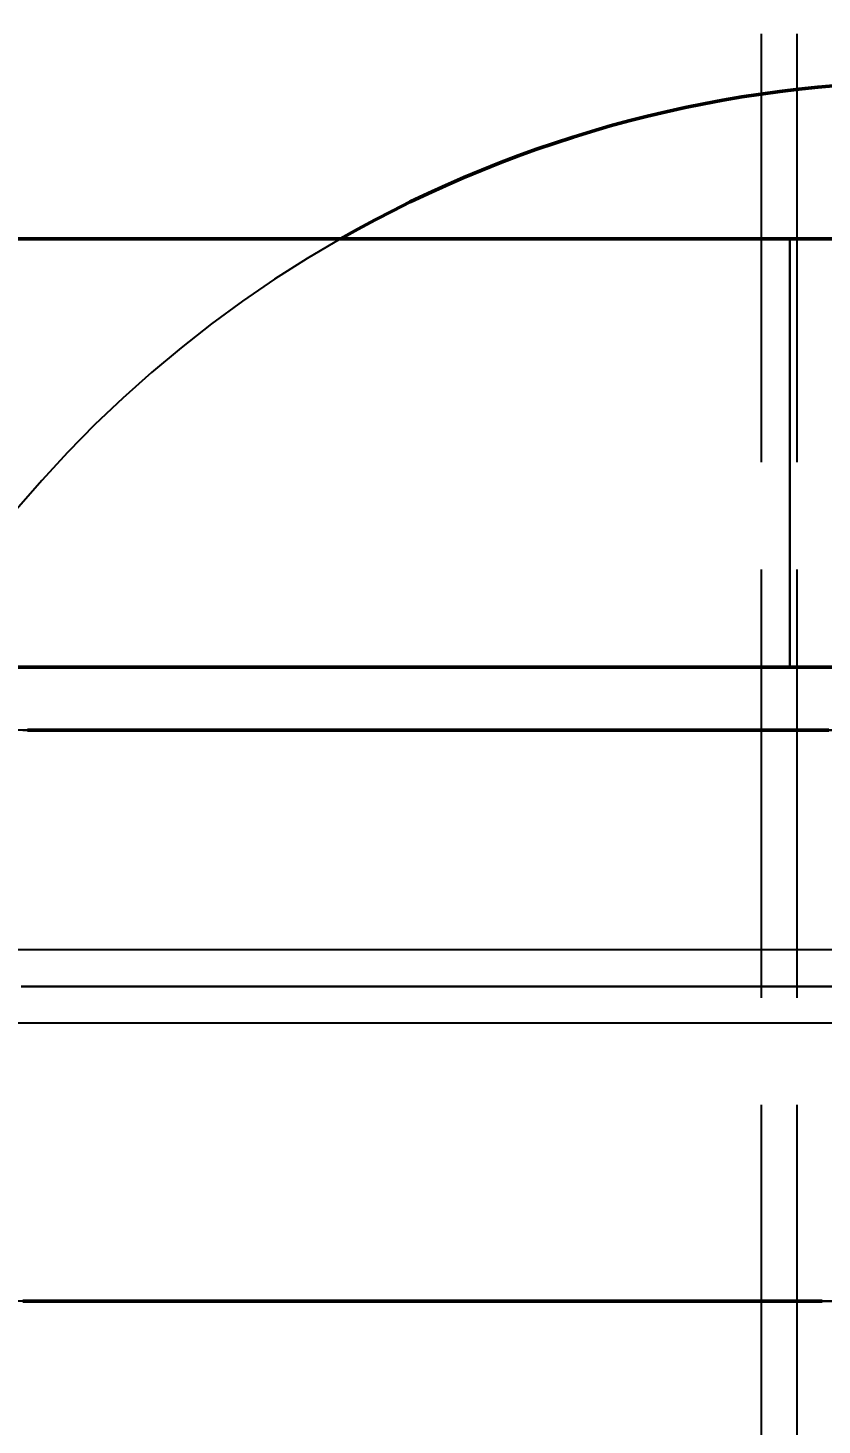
# Model space of a CAD drawing. Header units: millimetres. Extents: x 0 to 594, y 0 to 420.
# Drawn here: x 86.41 to 91.97, y 334.33 to 344.11 of the extents above; entities that cross this region are included whole.
import ezdxf

# ---------------------------------------------------------------- set-up
doc = ezdxf.new("R2010")
doc.units = ezdxf.units.MM
doc.linetypes.add('ISO02-TRAZOS', pattern=[3.75, 3, -0.75])
for name, color, linetype, lineweight in [('01-VISIBLE', 7, 'CONTINUOUS', 50), ('02-OCULTA', 4, 'ISO02-TRAZOS', 25), ('04-COTA', 3, 'CONTINUOUS', 25)]:
    doc.layers.add(name, color=color, linetype=linetype, lineweight=lineweight)
doc.styles.add('ISO3098', font='isocpeur.ttf')
doc.dimstyles.new('FLAMA-ISO', dxfattribs={"dimtxt": 3.5, "dimasz": 3, "dimexe": 2, "dimexo": 1, "dimgap": 1, "dimtad": 1, "dimdec": 1, "dimtxsty": 'ISO3098', "dimcen": 2.5, "dimclrd": 3, "dimclre": 3, "dimclrt": 3, "dimazin": 3, "dimtfac": 1, "dimtmove": 0, "dimatfit": 3, "dimlwd": 25, "dimlwe": 25})

msp = doc.modelspace()

# ---------------------------------------------------------------- linework, layer by layer
at = {"layer": '01-VISIBLE'}
for p, q in [((81.075, 342.635), (104.425, 342.635)), ((81.075, 339.635), (104.425, 339.635))]:
    msp.add_line(p, q, dxfattribs=at)
for points in [[(86.4077, 339.195), (86.4578, 339.195), (86.5079, 339.195), (86.5581, 339.195), (86.6082, 339.195), (86.6583, 339.195), (86.7085, 339.195), (86.7586, 339.195), (86.8088, 339.195), (86.8589, 339.195), (86.909, 339.195), (86.9592, 339.195), (87.0093, 339.195), (87.0594, 339.195), (87.1096, 339.195), (87.1597, 339.195), (87.2098, 339.195), (87.26, 339.195), (87.3101, 339.195), (87.3603, 339.195), (87.4104, 339.195), (87.4605, 339.195), (87.5107, 339.195), (87.5608, 339.195), (87.6109, 339.195), (87.6611, 339.195), (87.7112, 339.195), (87.7614, 339.195), (87.8115, 339.195), (87.8616, 339.195), (87.9118, 339.195), (87.9619, 339.195), (88.012, 339.195), (88.0622, 339.195), (88.1123, 339.195), (88.1625, 339.195), (88.2126, 339.195), (88.2627, 339.195), (88.3129, 339.195), (88.363, 339.195), (88.4131, 339.195), (88.4633, 339.195), (88.5134, 339.195), (88.5636, 339.195), (88.6137, 339.195), (88.6638, 339.195), (88.714, 339.195), (88.7641, 339.195), (88.8142, 339.195), (88.8644, 339.195), (88.9145, 339.195), (88.9646, 339.195), (89.0148, 339.195), (89.0649, 339.195), (89.1151, 339.195), (89.1652, 339.195), (89.2153, 339.195), (89.2655, 339.195), (89.3156, 339.195), (89.3657, 339.195), (89.4159, 339.195), (89.466, 339.195), (89.5162, 339.195), (89.5663, 339.195), (89.6164, 339.195), (89.6666, 339.195), (89.7167, 339.195), (89.7668, 339.195), (89.817, 339.195), (89.8671, 339.195), (89.9173, 339.195), (89.9674, 339.195), (90.0175, 339.195), (90.0677, 339.195), (90.1178, 339.195), (90.1679, 339.195), (90.2181, 339.195), (90.2682, 339.195), (90.3184, 339.195), (90.3685, 339.195), (90.4186, 339.195), (90.4688, 339.195), (90.5189, 339.195), (90.569, 339.195), (90.6192, 339.195), (90.6693, 339.195), (90.7194, 339.195), (90.7696, 339.195), (90.8197, 339.195), (90.8699, 339.195), (90.92, 339.195), (90.9701, 339.195), (91.0203, 339.195), (91.0704, 339.195), (91.1205, 339.195), (91.1707, 339.195), (91.2208, 339.195), (91.271, 339.195), (91.3211, 339.195), (91.3712, 339.195), (91.4214, 339.195), (91.4715, 339.195), (91.5216, 339.195), (91.5718, 339.195), (91.6219, 339.195), (91.6721, 339.195), (91.7222, 339.195), (91.7723, 339.195), (91.8225, 339.195), (91.8726, 339.195), (91.9227, 339.195), (91.9729, 339.195), (92.023, 339.195)], [(86.375, 335.195), (86.425, 335.195), (86.475, 335.195), (86.525, 335.195), (86.575, 335.195), (86.625, 335.195), (86.675, 335.195), (86.725, 335.195), (86.775, 335.195), (86.825, 335.195), (86.875, 335.195), (86.925, 335.195), (86.975, 335.195), (87.025, 335.195), (87.075, 335.195), (87.125, 335.195), (87.175, 335.195), (87.225, 335.195), (87.275, 335.195), (87.325, 335.195), (87.375, 335.195), (87.425, 335.195), (87.475, 335.195), (87.525, 335.195), (87.575, 335.195), (87.625, 335.195), (87.675, 335.195), (87.725, 335.195), (87.775, 335.195), (87.825, 335.195), (87.875, 335.195), (87.925, 335.195), (87.975, 335.195), (88.025, 335.195), (88.075, 335.195), (88.125, 335.195), (88.175, 335.195), (88.225, 335.195), (88.275, 335.195), (88.325, 335.195), (88.375, 335.195), (88.425, 335.195), (88.475, 335.195), (88.525, 335.195), (88.575, 335.195), (88.625, 335.195), (88.675, 335.195), (88.725, 335.195), (88.775, 335.195), (88.825, 335.195), (88.875, 335.195), (88.925, 335.195), (88.975, 335.195), (89.025, 335.195), (89.075, 335.195), (89.125, 335.195), (89.175, 335.195), (89.225, 335.195), (89.275, 335.195), (89.325, 335.195), (89.375, 335.195), (89.425, 335.195), (89.475, 335.195), (89.525, 335.195), (89.575, 335.195), (89.625, 335.195), (89.675, 335.195), (89.725, 335.195), (89.775, 335.195), (89.825, 335.195), (89.875, 335.195), (89.925, 335.195), (89.975, 335.195), (90.025, 335.195), (90.075, 335.195), (90.125, 335.195), (90.175, 335.195), (90.225, 335.195), (90.275, 335.195), (90.325, 335.195), (90.375, 335.195), (90.425, 335.195), (90.475, 335.195), (90.525, 335.195), (90.575, 335.195), (90.625, 335.195), (90.675, 335.195), (90.725, 335.195), (90.775, 335.195), (90.825, 335.195), (90.875, 335.195), (90.925, 335.195), (90.975, 335.195), (91.025, 335.195), (91.075, 335.195), (91.125, 335.195), (91.175, 335.195), (91.225, 335.195), (91.275, 335.195), (91.325, 335.195), (91.375, 335.195), (91.425, 335.195), (91.475, 335.195), (91.525, 335.195), (91.575, 335.195), (91.625, 335.195), (91.675, 335.195), (91.725, 335.195), (91.775, 335.195), (91.825, 335.195), (91.875, 335.195), (91.925, 335.195), (91.975, 335.195)]]:
    msp.add_lwpolyline(points, dxfattribs=at)
msp.add_arc((92.75, 335.36), 8.375, 60.30291, 119.69709, dxfattribs=at)
at = {"layer": '02-OCULTA'}
for p, q in [((91.55, 262.32), (91.55, 350.6561)), ((91.8, 262.32), (91.8, 350.6561)), ((81.075, 342.635), (91.75, 342.635)), ((91.75, 342.635), (93.75, 342.635)), ((91.75, 342.635), (91.75, 339.635)), ((91.75, 339.635), (91.75, 342.635)), ((81.075, 339.635), (91.75, 339.635)), ((91.75, 339.635), (93.75, 339.635))]:
    msp.add_line(p, q, dxfattribs=at)
for points in [[(92.0357, 339.195), (91.9465, 339.195), (91.8572, 339.195), (91.7679, 339.195), (91.6786, 339.195), (91.5893, 339.195), (91.5001, 339.195), (91.4108, 339.195), (91.3215, 339.195), (91.2322, 339.195), (91.1429, 339.195), (91.0537, 339.195), (90.9644, 339.195), (90.8751, 339.195), (90.7858, 339.195), (90.6965, 339.195), (90.6072, 339.195), (90.518, 339.195), (90.4287, 339.195), (90.3394, 339.195), (90.2501, 339.195), (90.1608, 339.195), (90.0716, 339.195), (89.9823, 339.195), (89.893, 339.195), (89.8037, 339.195), (89.7144, 339.195), (89.6251, 339.195), (89.5359, 339.195), (89.4466, 339.195), (89.3573, 339.195), (89.268, 339.195), (89.1787, 339.195), (89.0895, 339.195), (89.0002, 339.195), (88.9109, 339.195), (88.8216, 339.195), (88.7323, 339.195), (88.6431, 339.195), (88.5538, 339.195), (88.4645, 339.195), (88.3752, 339.195), (88.2859, 339.195), (88.1966, 339.195), (88.1074, 339.195), (88.0181, 339.195), (87.9288, 339.195), (87.8395, 339.195), (87.7502, 339.195), (87.661, 339.195), (87.5717, 339.195), (87.4824, 339.195), (87.3931, 339.195), (87.3038, 339.195), (87.2145, 339.195), (87.1253, 339.195), (87.036, 339.195), (86.9467, 339.195), (86.8574, 339.195), (86.7681, 339.195), (86.6789, 339.195), (86.5896, 339.195), (86.5003, 339.195), (86.411, 339.195), (86.3217, 339.195)], [(86.3752, 339.195), (86.4625, 339.195), (86.5498, 339.195), (86.6371, 339.195), (86.7245, 339.195), (86.8118, 339.195), (86.8991, 339.195), (86.9864, 339.195), (87.0738, 339.195), (87.1611, 339.195), (87.2484, 339.195), (87.3357, 339.195), (87.4231, 339.195), (87.5104, 339.195), (87.5977, 339.195), (87.6851, 339.195), (87.7724, 339.195), (87.8597, 339.195), (87.947, 339.195), (88.0344, 339.195), (88.1217, 339.195), (88.209, 339.195), (88.2963, 339.195), (88.3837, 339.195), (88.471, 339.195), (88.5583, 339.195), (88.6456, 339.195), (88.733, 339.195), (88.8203, 339.195), (88.9076, 339.195), (88.995, 339.195), (89.0823, 339.195), (89.1696, 339.195), (89.2569, 339.195), (89.3443, 339.195), (89.4316, 339.195), (89.5189, 339.195), (89.6062, 339.195), (89.6936, 339.195), (89.7809, 339.195), (89.8682, 339.195), (89.9555, 339.195), (90.0429, 339.195), (90.1302, 339.195), (90.2175, 339.195), (90.3049, 339.195), (90.3922, 339.195), (90.4795, 339.195), (90.5668, 339.195), (90.6542, 339.195), (90.7415, 339.195), (90.8288, 339.195), (90.9161, 339.195), (91.0035, 339.195), (91.0908, 339.195), (91.1781, 339.195), (91.2654, 339.195), (91.3528, 339.195), (91.4401, 339.195), (91.5274, 339.195), (91.6148, 339.195), (91.7021, 339.195), (91.7894, 339.195), (91.8767, 339.195), (91.9641, 339.195), (92.0514, 339.195)], [(92.0514, 339.195), (91.9641, 339.195), (91.8767, 339.195), (91.7894, 339.195), (91.7021, 339.195), (91.6148, 339.195), (91.5274, 339.195), (91.4401, 339.195), (91.3528, 339.195), (91.2654, 339.195), (91.1781, 339.195), (91.0908, 339.195), (91.0035, 339.195), (90.9161, 339.195), (90.8288, 339.195), (90.7415, 339.195), (90.6542, 339.195), (90.5668, 339.195), (90.4795, 339.195), (90.3922, 339.195), (90.3049, 339.195), (90.2175, 339.195), (90.1302, 339.195), (90.0429, 339.195), (89.9555, 339.195), (89.8682, 339.195), (89.7809, 339.195), (89.6936, 339.195), (89.6062, 339.195), (89.5189, 339.195), (89.4316, 339.195), (89.3443, 339.195), (89.2569, 339.195), (89.1696, 339.195), (89.0823, 339.195), (88.995, 339.195), (88.9076, 339.195), (88.8203, 339.195), (88.733, 339.195), (88.6456, 339.195), (88.5583, 339.195), (88.471, 339.195), (88.3837, 339.195), (88.2963, 339.195), (88.209, 339.195), (88.1217, 339.195), (88.0344, 339.195), (87.947, 339.195), (87.8597, 339.195), (87.7724, 339.195), (87.6851, 339.195), (87.5977, 339.195), (87.5104, 339.195), (87.4231, 339.195), (87.3357, 339.195), (87.2484, 339.195), (87.1611, 339.195), (87.0738, 339.195), (86.9864, 339.195), (86.8991, 339.195), (86.8118, 339.195), (86.7245, 339.195), (86.6371, 339.195), (86.5498, 339.195), (86.4625, 339.195), (86.3752, 339.195)], [(92.0564, 337.656), (91.9697, 337.656), (91.883, 337.656), (91.7963, 337.656), (91.7096, 337.656), (91.6229, 337.656), (91.5362, 337.656), (91.4495, 337.656), (91.3628, 337.656), (91.2761, 337.656), (91.1894, 337.656), (91.1027, 337.656), (91.016, 337.656), (90.9293, 337.656), (90.8426, 337.656), (90.7559, 337.656), (90.6692, 337.656), (90.5825, 337.656), (90.4958, 337.656), (90.4091, 337.656), (90.3224, 337.656), (90.2357, 337.656), (90.149, 337.656), (90.0623, 337.656), (89.9756, 337.656), (89.8889, 337.656), (89.8022, 337.656), (89.7155, 337.656), (89.6288, 337.656), (89.5421, 337.656), (89.4554, 337.656), (89.3687, 337.656), (89.282, 337.656), (89.1953, 337.656), (89.1086, 337.656), (89.0219, 337.656), (88.9352, 337.656), (88.8485, 337.656), (88.7618, 337.656), (88.6751, 337.656), (88.5884, 337.656), (88.5017, 337.656), (88.415, 337.656), (88.3283, 337.656), (88.2416, 337.656), (88.1549, 337.656), (88.0682, 337.656), (87.9815, 337.656), (87.8948, 337.656), (87.8081, 337.656), (87.7214, 337.656), (87.6347, 337.656), (87.548, 337.656), (87.4613, 337.656), (87.3746, 337.656), (87.2879, 337.656), (87.2012, 337.656), (87.1145, 337.656), (87.0278, 337.656), (86.9411, 337.656), (86.8544, 337.656), (86.7677, 337.656), (86.681, 337.656), (86.5943, 337.656), (86.5076, 337.656), (86.4209, 337.656), (86.3342, 337.656)], [(92.0564, 337.656), (91.9697, 337.656), (91.883, 337.656), (91.7963, 337.656), (91.7096, 337.656), (91.6229, 337.656), (91.5362, 337.656), (91.4495, 337.656), (91.3628, 337.656), (91.2761, 337.656), (91.1894, 337.656), (91.1027, 337.656), (91.016, 337.656), (90.9293, 337.656), (90.8426, 337.656), (90.7559, 337.656), (90.6692, 337.656), (90.5825, 337.656), (90.4958, 337.656), (90.4091, 337.656), (90.3224, 337.656), (90.2357, 337.656), (90.149, 337.656), (90.0623, 337.656), (89.9756, 337.656), (89.8889, 337.656), (89.8022, 337.656), (89.7155, 337.656), (89.6288, 337.656), (89.5421, 337.656), (89.4554, 337.656), (89.3687, 337.656), (89.282, 337.656), (89.1953, 337.656), (89.1086, 337.656), (89.0219, 337.656), (88.9352, 337.656), (88.8485, 337.656), (88.7618, 337.656), (88.6751, 337.656), (88.5884, 337.656), (88.5017, 337.656), (88.415, 337.656), (88.3283, 337.656), (88.2416, 337.656), (88.1549, 337.656), (88.0682, 337.656), (87.9815, 337.656), (87.8948, 337.656), (87.8081, 337.656), (87.7214, 337.656), (87.6347, 337.656), (87.548, 337.656), (87.4613, 337.656), (87.3746, 337.656), (87.2879, 337.656), (87.2012, 337.656), (87.1145, 337.656), (87.0278, 337.656), (86.9411, 337.656), (86.8544, 337.656), (86.7677, 337.656), (86.681, 337.656), (86.5943, 337.656), (86.5076, 337.656), (86.4209, 337.656), (86.3342, 337.656)], [(92.05, 337.4), (91.9625, 337.4), (91.875, 337.4), (91.7875, 337.4), (91.7, 337.4), (91.6125, 337.4), (91.525, 337.4), (91.4375, 337.4), (91.35, 337.4), (91.2625, 337.4), (91.175, 337.4), (91.0875, 337.4), (91, 337.4), (90.9125, 337.4), (90.825, 337.4), (90.7375, 337.4), (90.65, 337.4), (90.5625, 337.4), (90.475, 337.4), (90.3875, 337.4), (90.3, 337.4), (90.2125, 337.4), (90.125, 337.4), (90.0375, 337.4), (89.95, 337.4), (89.8625, 337.4), (89.775, 337.4), (89.6875, 337.4), (89.6, 337.4), (89.5125, 337.4), (89.425, 337.4), (89.3375, 337.4), (89.25, 337.4), (89.1625, 337.4), (89.075, 337.4), (88.9875, 337.4), (88.9, 337.4), (88.8125, 337.4), (88.725, 337.4), (88.6375, 337.4), (88.55, 337.4), (88.4625, 337.4), (88.375, 337.4), (88.2875, 337.4), (88.2, 337.4), (88.1125, 337.4), (88.025, 337.4), (87.9375, 337.4), (87.85, 337.4), (87.7625, 337.4), (87.675, 337.4), (87.5875, 337.4), (87.5, 337.4), (87.4125, 337.4), (87.325, 337.4), (87.2375, 337.4), (87.15, 337.4), (87.0625, 337.4), (86.975, 337.4), (86.8875, 337.4), (86.8, 337.4), (86.7125, 337.4), (86.625, 337.4), (86.5375, 337.4), (86.45, 337.4), (86.3625, 337.4)], [(86.3625, 337.4), (86.45, 337.4), (86.5375, 337.4), (86.625, 337.4), (86.7125, 337.4), (86.8, 337.4), (86.8875, 337.4), (86.975, 337.4), (87.0625, 337.4), (87.15, 337.4), (87.2375, 337.4), (87.325, 337.4), (87.4125, 337.4), (87.5, 337.4), (87.5875, 337.4), (87.675, 337.4), (87.7625, 337.4), (87.85, 337.4), (87.9375, 337.4), (88.025, 337.4), (88.1125, 337.4), (88.2, 337.4), (88.2875, 337.4), (88.375, 337.4), (88.4625, 337.4), (88.55, 337.4), (88.6375, 337.4), (88.725, 337.4), (88.8125, 337.4), (88.9, 337.4), (88.9875, 337.4), (89.075, 337.4), (89.1625, 337.4), (89.25, 337.4), (89.3375, 337.4), (89.425, 337.4), (89.5125, 337.4), (89.6, 337.4), (89.6875, 337.4), (89.775, 337.4), (89.8625, 337.4), (89.95, 337.4), (90.0375, 337.4), (90.125, 337.4), (90.2125, 337.4), (90.3, 337.4), (90.3875, 337.4), (90.475, 337.4), (90.5625, 337.4), (90.65, 337.4), (90.7375, 337.4), (90.825, 337.4), (90.9125, 337.4), (91, 337.4), (91.0875, 337.4), (91.175, 337.4), (91.2625, 337.4), (91.35, 337.4), (91.4375, 337.4), (91.525, 337.4), (91.6125, 337.4), (91.7, 337.4), (91.7875, 337.4), (91.875, 337.4), (91.9625, 337.4), (92.05, 337.4)], [(92.05, 337.4), (91.9625, 337.4), (91.875, 337.4), (91.7875, 337.4), (91.7, 337.4), (91.6125, 337.4), (91.525, 337.4), (91.4375, 337.4), (91.35, 337.4), (91.2625, 337.4), (91.175, 337.4), (91.0875, 337.4), (91, 337.4), (90.9125, 337.4), (90.825, 337.4), (90.7375, 337.4), (90.65, 337.4), (90.5625, 337.4), (90.475, 337.4), (90.3875, 337.4), (90.3, 337.4), (90.2125, 337.4), (90.125, 337.4), (90.0375, 337.4), (89.95, 337.4), (89.8625, 337.4), (89.775, 337.4), (89.6875, 337.4), (89.6, 337.4), (89.5125, 337.4), (89.425, 337.4), (89.3375, 337.4), (89.25, 337.4), (89.1625, 337.4), (89.075, 337.4), (88.9875, 337.4), (88.9, 337.4), (88.8125, 337.4), (88.725, 337.4), (88.6375, 337.4), (88.55, 337.4), (88.4625, 337.4), (88.375, 337.4), (88.2875, 337.4), (88.2, 337.4), (88.1125, 337.4), (88.025, 337.4), (87.9375, 337.4), (87.85, 337.4), (87.7625, 337.4), (87.675, 337.4), (87.5875, 337.4), (87.5, 337.4), (87.4125, 337.4), (87.325, 337.4), (87.2375, 337.4), (87.15, 337.4), (87.0625, 337.4), (86.975, 337.4), (86.8875, 337.4), (86.8, 337.4), (86.7125, 337.4), (86.625, 337.4), (86.5375, 337.4), (86.45, 337.4), (86.3625, 337.4)], [(86.3625, 337.4), (86.45, 337.4), (86.5375, 337.4), (86.625, 337.4), (86.7125, 337.4), (86.8, 337.4), (86.8875, 337.4), (86.975, 337.4), (87.0625, 337.4), (87.15, 337.4), (87.2375, 337.4), (87.325, 337.4), (87.4125, 337.4), (87.5, 337.4), (87.5875, 337.4), (87.675, 337.4), (87.7625, 337.4), (87.85, 337.4), (87.9375, 337.4), (88.025, 337.4), (88.1125, 337.4), (88.2, 337.4), (88.2875, 337.4), (88.375, 337.4), (88.4625, 337.4), (88.55, 337.4), (88.6375, 337.4), (88.725, 337.4), (88.8125, 337.4), (88.9, 337.4), (88.9875, 337.4), (89.075, 337.4), (89.1625, 337.4), (89.25, 337.4), (89.3375, 337.4), (89.425, 337.4), (89.5125, 337.4), (89.6, 337.4), (89.6875, 337.4), (89.775, 337.4), (89.8625, 337.4), (89.95, 337.4), (90.0375, 337.4), (90.125, 337.4), (90.2125, 337.4), (90.3, 337.4), (90.3875, 337.4), (90.475, 337.4), (90.5625, 337.4), (90.65, 337.4), (90.7375, 337.4), (90.825, 337.4), (90.9125, 337.4), (91, 337.4), (91.0875, 337.4), (91.175, 337.4), (91.2625, 337.4), (91.35, 337.4), (91.4375, 337.4), (91.525, 337.4), (91.6125, 337.4), (91.7, 337.4), (91.7875, 337.4), (91.875, 337.4), (91.9625, 337.4), (92.05, 337.4)], [(91.9769, 337.4), (91.891, 337.4), (91.8051, 337.4), (91.7192, 337.4), (91.6333, 337.4), (91.5474, 337.4), (91.4615, 337.4), (91.3756, 337.4), (91.2897, 337.4), (91.2038, 337.4), (91.1179, 337.4), (91.032, 337.4), (90.9461, 337.4), (90.8602, 337.4), (90.7743, 337.4), (90.6884, 337.4), (90.6025, 337.4), (90.5166, 337.4), (90.4307, 337.4), (90.3448, 337.4), (90.2589, 337.4), (90.173, 337.4), (90.0871, 337.4), (90.0012, 337.4), (89.9153, 337.4), (89.8294, 337.4), (89.7435, 337.4), (89.6576, 337.4), (89.5717, 337.4), (89.4858, 337.4), (89.3999, 337.4), (89.314, 337.4), (89.2281, 337.4), (89.1422, 337.4), (89.0563, 337.4), (88.9704, 337.4), (88.8845, 337.4), (88.7986, 337.4), (88.7127, 337.4), (88.6268, 337.4), (88.5409, 337.4), (88.455, 337.4), (88.3691, 337.4), (88.2832, 337.4), (88.1973, 337.4), (88.1114, 337.4), (88.0255, 337.4), (87.9396, 337.4), (87.8537, 337.4), (87.7678, 337.4), (87.6819, 337.4), (87.596, 337.4), (87.5101, 337.4), (87.4242, 337.4), (87.3383, 337.4), (87.2524, 337.4), (87.1665, 337.4), (87.0806, 337.4), (86.9947, 337.4), (86.9088, 337.4), (86.8229, 337.4), (86.737, 337.4), (86.6511, 337.4), (86.5652, 337.4), (86.4793, 337.4), (86.3934, 337.4)], [(86.3934, 337.4), (86.4793, 337.4), (86.5652, 337.4), (86.6511, 337.4), (86.737, 337.4), (86.8229, 337.4), (86.9088, 337.4), (86.9947, 337.4), (87.0806, 337.4), (87.1665, 337.4), (87.2524, 337.4), (87.3383, 337.4), (87.4242, 337.4), (87.5101, 337.4), (87.596, 337.4), (87.6819, 337.4), (87.7678, 337.4), (87.8537, 337.4), (87.9396, 337.4), (88.0255, 337.4), (88.1114, 337.4), (88.1973, 337.4), (88.2832, 337.4), (88.3691, 337.4), (88.455, 337.4), (88.5409, 337.4), (88.6268, 337.4), (88.7127, 337.4), (88.7986, 337.4), (88.8845, 337.4), (88.9704, 337.4), (89.0563, 337.4), (89.1422, 337.4), (89.2281, 337.4), (89.314, 337.4), (89.3999, 337.4), (89.4858, 337.4), (89.5717, 337.4), (89.6576, 337.4), (89.7435, 337.4), (89.8294, 337.4), (89.9153, 337.4), (90.0012, 337.4), (90.0871, 337.4), (90.173, 337.4), (90.2589, 337.4), (90.3448, 337.4), (90.4307, 337.4), (90.5166, 337.4), (90.6025, 337.4), (90.6884, 337.4), (90.7743, 337.4), (90.8602, 337.4), (90.9461, 337.4), (91.032, 337.4), (91.1179, 337.4), (91.2038, 337.4), (91.2897, 337.4), (91.3756, 337.4), (91.4615, 337.4), (91.5474, 337.4), (91.6333, 337.4), (91.7192, 337.4), (91.8051, 337.4), (91.891, 337.4), (91.9769, 337.4)], [(91.9769, 337.4), (91.891, 337.4), (91.8051, 337.4), (91.7192, 337.4), (91.6333, 337.4), (91.5474, 337.4), (91.4615, 337.4), (91.3756, 337.4), (91.2897, 337.4), (91.2038, 337.4), (91.1179, 337.4), (91.032, 337.4), (90.9461, 337.4), (90.8602, 337.4), (90.7743, 337.4), (90.6884, 337.4), (90.6025, 337.4), (90.5166, 337.4), (90.4307, 337.4), (90.3448, 337.4), (90.2589, 337.4), (90.173, 337.4), (90.0871, 337.4), (90.0012, 337.4), (89.9153, 337.4), (89.8294, 337.4), (89.7435, 337.4), (89.6576, 337.4), (89.5717, 337.4), (89.4858, 337.4), (89.3999, 337.4), (89.314, 337.4), (89.2281, 337.4), (89.1422, 337.4), (89.0563, 337.4), (88.9704, 337.4), (88.8845, 337.4), (88.7986, 337.4), (88.7127, 337.4), (88.6268, 337.4), (88.5409, 337.4), (88.455, 337.4), (88.3691, 337.4), (88.2832, 337.4), (88.1973, 337.4), (88.1114, 337.4), (88.0255, 337.4), (87.9396, 337.4), (87.8537, 337.4), (87.7678, 337.4), (87.6819, 337.4), (87.596, 337.4), (87.5101, 337.4), (87.4242, 337.4), (87.3383, 337.4), (87.2524, 337.4), (87.1665, 337.4), (87.0806, 337.4), (86.9947, 337.4), (86.9088, 337.4), (86.8229, 337.4), (86.737, 337.4), (86.6511, 337.4), (86.5652, 337.4), (86.4793, 337.4), (86.3934, 337.4)], [(86.3934, 337.4), (86.4793, 337.4), (86.5652, 337.4), (86.6511, 337.4), (86.737, 337.4), (86.8229, 337.4), (86.9088, 337.4), (86.9947, 337.4), (87.0806, 337.4), (87.1665, 337.4), (87.2524, 337.4), (87.3383, 337.4), (87.4242, 337.4), (87.5101, 337.4), (87.596, 337.4), (87.6819, 337.4), (87.7678, 337.4), (87.8537, 337.4), (87.9396, 337.4), (88.0255, 337.4), (88.1114, 337.4), (88.1973, 337.4), (88.2832, 337.4), (88.3691, 337.4), (88.455, 337.4), (88.5409, 337.4), (88.6268, 337.4), (88.7127, 337.4), (88.7986, 337.4), (88.8845, 337.4), (88.9704, 337.4), (89.0563, 337.4), (89.1422, 337.4), (89.2281, 337.4), (89.314, 337.4), (89.3999, 337.4), (89.4858, 337.4), (89.5717, 337.4), (89.6576, 337.4), (89.7435, 337.4), (89.8294, 337.4), (89.9153, 337.4), (90.0012, 337.4), (90.0871, 337.4), (90.173, 337.4), (90.2589, 337.4), (90.3448, 337.4), (90.4307, 337.4), (90.5166, 337.4), (90.6025, 337.4), (90.6884, 337.4), (90.7743, 337.4), (90.8602, 337.4), (90.9461, 337.4), (91.032, 337.4), (91.1179, 337.4), (91.2038, 337.4), (91.2897, 337.4), (91.3756, 337.4), (91.4615, 337.4), (91.5474, 337.4), (91.6333, 337.4), (91.7192, 337.4), (91.8051, 337.4), (91.891, 337.4), (91.9769, 337.4)], [(86.3342, 337.144), (86.4209, 337.144), (86.5076, 337.144), (86.5943, 337.144), (86.681, 337.144), (86.7677, 337.144), (86.8544, 337.144), (86.9411, 337.144), (87.0278, 337.144), (87.1145, 337.144), (87.2012, 337.144), (87.2879, 337.144), (87.3746, 337.144), (87.4613, 337.144), (87.548, 337.144), (87.6347, 337.144), (87.7214, 337.144), (87.8081, 337.144), (87.8948, 337.144), (87.9815, 337.144), (88.0682, 337.144), (88.1549, 337.144), (88.2416, 337.144), (88.3283, 337.144), (88.415, 337.144), (88.5017, 337.144), (88.5884, 337.144), (88.6751, 337.144), (88.7618, 337.144), (88.8485, 337.144), (88.9352, 337.144), (89.0219, 337.144), (89.1086, 337.144), (89.1953, 337.144), (89.282, 337.144), (89.3687, 337.144), (89.4554, 337.144), (89.5421, 337.144), (89.6288, 337.144), (89.7155, 337.144), (89.8022, 337.144), (89.8889, 337.144), (89.9756, 337.144), (90.0623, 337.144), (90.149, 337.144), (90.2357, 337.144), (90.3224, 337.144), (90.4091, 337.144), (90.4958, 337.144), (90.5825, 337.144), (90.6692, 337.144), (90.7559, 337.144), (90.8426, 337.144), (90.9293, 337.144), (91.016, 337.144), (91.1027, 337.144), (91.1894, 337.144), (91.2761, 337.144), (91.3628, 337.144), (91.4495, 337.144), (91.5362, 337.144), (91.6229, 337.144), (91.7096, 337.144), (91.7963, 337.144), (91.883, 337.144), (91.9697, 337.144), (92.0564, 337.144)], [(86.3342, 337.144), (86.4209, 337.144), (86.5076, 337.144), (86.5943, 337.144), (86.681, 337.144), (86.7677, 337.144), (86.8544, 337.144), (86.9411, 337.144), (87.0278, 337.144), (87.1145, 337.144), (87.2012, 337.144), (87.2879, 337.144), (87.3746, 337.144), (87.4613, 337.144), (87.548, 337.144), (87.6347, 337.144), (87.7214, 337.144), (87.8081, 337.144), (87.8948, 337.144), (87.9815, 337.144), (88.0682, 337.144), (88.1549, 337.144), (88.2416, 337.144), (88.3283, 337.144), (88.415, 337.144), (88.5017, 337.144), (88.5884, 337.144), (88.6751, 337.144), (88.7618, 337.144), (88.8485, 337.144), (88.9352, 337.144), (89.0219, 337.144), (89.1086, 337.144), (89.1953, 337.144), (89.282, 337.144), (89.3687, 337.144), (89.4554, 337.144), (89.5421, 337.144), (89.6288, 337.144), (89.7155, 337.144), (89.8022, 337.144), (89.8889, 337.144), (89.9756, 337.144), (90.0623, 337.144), (90.149, 337.144), (90.2357, 337.144), (90.3224, 337.144), (90.4091, 337.144), (90.4958, 337.144), (90.5825, 337.144), (90.6692, 337.144), (90.7559, 337.144), (90.8426, 337.144), (90.9293, 337.144), (91.016, 337.144), (91.1027, 337.144), (91.1894, 337.144), (91.2761, 337.144), (91.3628, 337.144), (91.4495, 337.144), (91.5362, 337.144), (91.6229, 337.144), (91.7096, 337.144), (91.7963, 337.144), (91.883, 337.144), (91.9697, 337.144), (92.0564, 337.144)], [(92.0357, 335.195), (91.9465, 335.195), (91.8572, 335.195), (91.7679, 335.195), (91.6786, 335.195), (91.5893, 335.195), (91.5001, 335.195), (91.4108, 335.195), (91.3215, 335.195), (91.2322, 335.195), (91.1429, 335.195), (91.0537, 335.195), (90.9644, 335.195), (90.8751, 335.195), (90.7858, 335.195), (90.6965, 335.195), (90.6072, 335.195), (90.518, 335.195), (90.4287, 335.195), (90.3394, 335.195), (90.2501, 335.195), (90.1608, 335.195), (90.0716, 335.195), (89.9823, 335.195), (89.893, 335.195), (89.8037, 335.195), (89.7144, 335.195), (89.6251, 335.195), (89.5359, 335.195), (89.4466, 335.195), (89.3573, 335.195), (89.268, 335.195), (89.1787, 335.195), (89.0895, 335.195), (89.0002, 335.195), (88.9109, 335.195), (88.8216, 335.195), (88.7323, 335.195), (88.6431, 335.195), (88.5538, 335.195), (88.4645, 335.195), (88.3752, 335.195), (88.2859, 335.195), (88.1966, 335.195), (88.1074, 335.195), (88.0181, 335.195), (87.9288, 335.195), (87.8395, 335.195), (87.7502, 335.195), (87.661, 335.195), (87.5717, 335.195), (87.4824, 335.195), (87.3931, 335.195), (87.3038, 335.195), (87.2145, 335.195), (87.1253, 335.195), (87.036, 335.195), (86.9467, 335.195), (86.8574, 335.195), (86.7681, 335.195), (86.6789, 335.195), (86.5896, 335.195), (86.5003, 335.195), (86.411, 335.195), (86.3217, 335.195)], [(86.3752, 335.195), (86.4625, 335.195), (86.5498, 335.195), (86.6371, 335.195), (86.7245, 335.195), (86.8118, 335.195), (86.8991, 335.195), (86.9864, 335.195), (87.0738, 335.195), (87.1611, 335.195), (87.2484, 335.195), (87.3357, 335.195), (87.4231, 335.195), (87.5104, 335.195), (87.5977, 335.195), (87.6851, 335.195), (87.7724, 335.195), (87.8597, 335.195), (87.947, 335.195), (88.0344, 335.195), (88.1217, 335.195), (88.209, 335.195), (88.2963, 335.195), (88.3837, 335.195), (88.471, 335.195), (88.5583, 335.195), (88.6456, 335.195), (88.733, 335.195), (88.8203, 335.195), (88.9076, 335.195), (88.995, 335.195), (89.0823, 335.195), (89.1696, 335.195), (89.2569, 335.195), (89.3443, 335.195), (89.4316, 335.195), (89.5189, 335.195), (89.6062, 335.195), (89.6936, 335.195), (89.7809, 335.195), (89.8682, 335.195), (89.9555, 335.195), (90.0429, 335.195), (90.1302, 335.195), (90.2175, 335.195), (90.3049, 335.195), (90.3922, 335.195), (90.4795, 335.195), (90.5668, 335.195), (90.6542, 335.195), (90.7415, 335.195), (90.8288, 335.195), (90.9161, 335.195), (91.0035, 335.195), (91.0908, 335.195), (91.1781, 335.195), (91.2654, 335.195), (91.3528, 335.195), (91.4401, 335.195), (91.5274, 335.195), (91.6148, 335.195), (91.7021, 335.195), (91.7894, 335.195), (91.8767, 335.195), (91.9641, 335.195), (92.0514, 335.195)], [(92.0514, 335.195), (91.9641, 335.195), (91.8767, 335.195), (91.7894, 335.195), (91.7021, 335.195), (91.6148, 335.195), (91.5274, 335.195), (91.4401, 335.195), (91.3528, 335.195), (91.2654, 335.195), (91.1781, 335.195), (91.0908, 335.195), (91.0035, 335.195), (90.9161, 335.195), (90.8288, 335.195), (90.7415, 335.195), (90.6542, 335.195), (90.5668, 335.195), (90.4795, 335.195), (90.3922, 335.195), (90.3049, 335.195), (90.2175, 335.195), (90.1302, 335.195), (90.0429, 335.195), (89.9555, 335.195), (89.8682, 335.195), (89.7809, 335.195), (89.6936, 335.195), (89.6062, 335.195), (89.5189, 335.195), (89.4316, 335.195), (89.3443, 335.195), (89.2569, 335.195), (89.1696, 335.195), (89.0823, 335.195), (88.995, 335.195), (88.9076, 335.195), (88.8203, 335.195), (88.733, 335.195), (88.6456, 335.195), (88.5583, 335.195), (88.471, 335.195), (88.3837, 335.195), (88.2963, 335.195), (88.209, 335.195), (88.1217, 335.195), (88.0344, 335.195), (87.947, 335.195), (87.8597, 335.195), (87.7724, 335.195), (87.6851, 335.195), (87.5977, 335.195), (87.5104, 335.195), (87.4231, 335.195), (87.3357, 335.195), (87.2484, 335.195), (87.1611, 335.195), (87.0738, 335.195), (86.9864, 335.195), (86.8991, 335.195), (86.8118, 335.195), (86.7245, 335.195), (86.6371, 335.195), (86.5498, 335.195), (86.4625, 335.195), (86.3752, 335.195)]]:
    msp.add_lwpolyline(points, dxfattribs=at)
msp.add_arc((92.75, 335.36), 8.375, 119.69709, 149.30634, dxfattribs=at)

# ---------------------------------------------------------------- dimensions: what is measured, and where the dimension line sits
at = {"layer": '04-COTA'}
msp.add_linear_dim(base=(53, 255), p1=(75.25, 255), p2=(89.75, 352.2761), angle=90, dimstyle='FLAMA-ISO', override={"dimlfac": 10}, dxfattribs=at).render()

doc.saveas('drawing.dxf')
